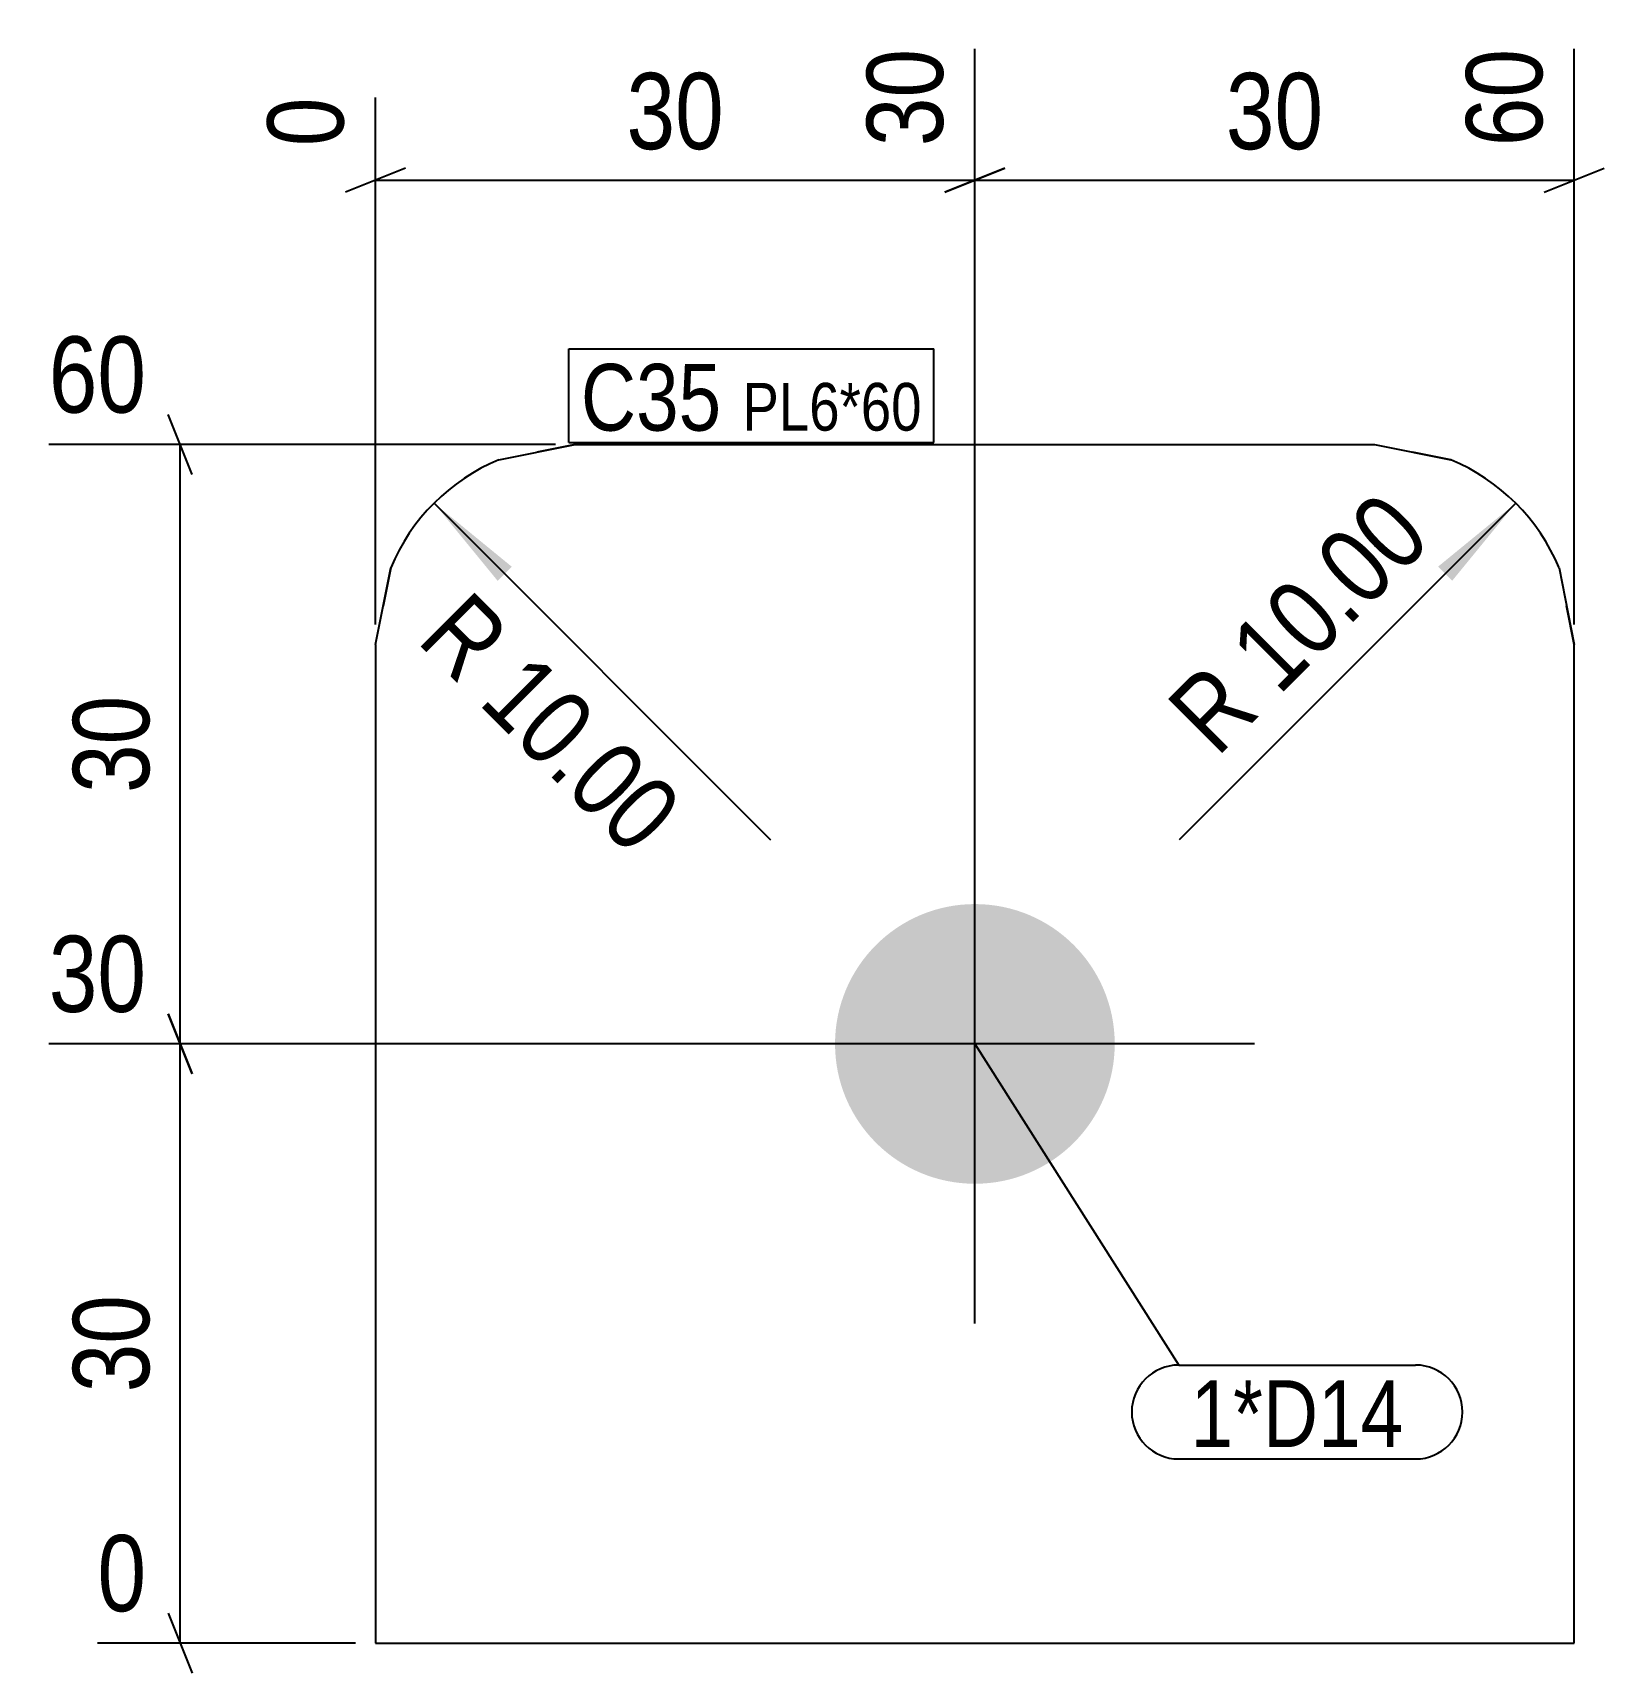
# Model space of a CAD drawing. Header units: millimetres. Extents: x 2.2 to 80.9, y 3 to 85.1.
import ezdxf

# ---------------------------------------------------------------- set-up
doc = ezdxf.new("R2010")
doc.units = ezdxf.units.MM
doc.linetypes.add('DXK_LINE_DOT2', pattern=[3.9198, 1.9599, -1.9599])
for name, color, linetype in [('MÅLSÆTNING', 7, 'Continuous'), ('STÅL', 7, 'Continuous'), ('TEKST', 7, 'Continuous')]:
    doc.layers.add(name, color=color, linetype=linetype)
doc.styles.add('Arial Narrow', font='ARIALN.TTF', dxfattribs={"height": 0.2})

msp = doc.modelspace()

# ---------------------------------------------------------------- hatches: boundary and pattern name
at = {"layer": 'MÅLSÆTNING', "linetype": 'Continuous'}
for points in [[(25.466, 57.682), (22.284, 61.571), (26.173, 58.389)], [(72.537, 58.389), (76.426, 61.571), (73.244, 57.682)]]:
    msp.add_hatch(color=7, dxfattribs=at).paths.add_polyline_path(points)
at = {"layer": 'STÅL', "linetype": 'Continuous'}
msp.add_hatch(color=3, dxfattribs=at).paths.add_polyline_path([(42.355, 34.5, -1), (56.355, 34.5, -1)])

# ---------------------------------------------------------------- linework, layer by layer
at = {"layer": 'MÅLSÆTNING', "color": 7, "linetype": 'Continuous'}
for p, q in [((49.355, 35.5), (49.355, 84.314)), ((49.355, 35.5), (49.355, 84.313)), ((79.355, 55.5), (79.355, 84.313)), ((19.355, 55.5), (19.355, 81.876)), ((20.855, 78.339), (17.855, 77.139)), ((47.855, 77.139), (50.855, 78.339)), ((50.855, 78.338), (47.855, 77.138)), ((77.855, 77.138), (80.855, 78.338)), ((19.355, 77.739), (49.355, 77.739)), ((49.355, 77.738), (79.355, 77.738)), ((10.175, 63), (8.975, 66)), ((28.355, 64.5), (3, 64.5)), ((9.575, 34.5), (9.575, 64.5)), ((22.284, 61.571), (39.132, 44.723)), ((76.426, 61.571), (59.577, 44.723)), ((8.975, 36), (10.175, 33)), ((10.175, 33), (8.975, 36)), ((48.355, 34.5), (3, 34.5)), ((48.355, 34.5), (3, 34.5)), ((9.575, 4.5), (9.575, 34.5)), ((8.975, 6), (10.175, 3)), ((18.355, 4.5), (5.438, 4.5))]:
    msp.add_line(p, q, dxfattribs=at)
for centre, start, end in [((29.355, 54.5), 112.5, 157.5), ((69.355, 54.5), 22.5, 67.5)]:
    msp.add_arc(centre, 10, start, end, dxfattribs=at)
at = {"layer": 'STÅL', "color": 2, "linetype": 'Continuous'}
for p, q in [((25.528, 63.739), (29.355, 64.5)), ((29.355, 64.5), (69.355, 64.5)), ((69.355, 64.5), (73.181, 63.739)), ((19.355, 54.5), (20.116, 58.327)), ((78.593, 58.327), (79.355, 54.5)), ((19.355, 54.5), (19.355, 4.5)), ((79.355, 4.5), (79.355, 54.5)), ((19.355, 4.5), (79.355, 4.5))]:
    msp.add_line(p, q, dxfattribs=at)
at = {"layer": 'STÅL', "color": 7, "linetype": 'DXK_LINE_DOT2'}
for p, q in [((29.355, 64.5), (25.528, 63.739)), ((73.181, 63.739), (69.355, 64.5)), ((20.116, 58.327), (19.355, 54.5)), ((79.355, 54.5), (78.593, 58.327))]:
    msp.add_line(p, q, dxfattribs=at)
at = {"layer": 'STÅL', "color": 3, "linetype": 'Continuous'}
for p, q in [((49.355, 20.5), (49.355, 48.5)), ((63.355, 34.5), (35.355, 34.5))]:
    msp.add_line(p, q, dxfattribs=at)
at = {"layer": 'STÅL', "color": 2, "linetype": 'Continuous'}
for centre, start, end in [((29.355, 54.5), 112.5, 157.5), ((69.355, 54.5), 22.5, 67.5)]:
    msp.add_arc(centre, 10, start, end, dxfattribs=at)
at = {"layer": 'STÅL', "color": 7, "linetype": 'DXK_LINE_DOT2'}
for centre, start, end in [((29.355, 54.5), 112.5, 157.5), ((69.355, 54.5), 22.5, 67.5)]:
    msp.add_arc(centre, 10, start, end, dxfattribs=at)
at = {"layer": 'TEKST', "color": 7, "linetype": 'Continuous'}
for p, q in [((29.036, 69.3), (47.305, 69.3)), ((29.036, 64.6), (29.036, 69.3)), ((47.305, 64.6), (47.305, 69.3)), ((29.036, 64.6), (47.305, 64.6)), ((49.355, 34.5), (59.556, 18.424)), ((59.556, 18.424), (71.414, 18.424)), ((59.556, 13.724), (71.414, 13.724))]:
    msp.add_line(p, q, dxfattribs=at)
for centre, start, end in [((59.556, 16.074), 90, 270), ((71.414, 16.074), 270, 90)]:
    msp.add_arc(centre, 2.35, start, end, dxfattribs=at)

# ---------------------------------------------------------------- wipeouts: each hides what was drawn before it
at = {"color": 0}
for points, layer in [([(37.592, 78.489), (37.592, 84.089), (31.117, 84.089), (31.117, 78.489)], 'MÅLSÆTNING'), ([(67.592, 78.488), (67.592, 84.088), (61.117, 84.088), (61.117, 78.488)], 'MÅLSÆTNING'), ([(8.825, 52.737), (3.225, 52.737), (3.225, 46.262), (8.825, 46.262)], 'MÅLSÆTNING'), ([(8.825, 22.737), (3.225, 22.737), (3.225, 16.262), (8.825, 16.262)], 'MÅLSÆTNING'), ([(36.67, 65.2), (36.67, 68.7), (29.636, 68.7), (29.636, 65.2)], 'TEKST'), ([(46.705, 65.2), (46.705, 67.7), (37.72, 67.7), (37.72, 65.2)], 'TEKST'), ([(70.814, 14.324), (70.814, 17.824), (60.156, 17.824), (60.156, 14.324)], 'TEKST')]:
    msp.add_wipeout(points, dxfattribs=at).dxf.layer = layer

# ---------------------------------------------------------------- next in the draw order: texts
at = {"layer": 'MÅLSÆTNING', "color": 3, "style": 'Arial Narrow'}
for p in [(31.917, 79.289), (61.917, 79.288)]:
    msp.add_text('30', height=3.8177, dxfattribs=at).set_placement(p)
for p in [(8.025, 47.062), (8.025, 17.062)]:
    msp.add_text('30', height=3.8177, rotation=90.00021, dxfattribs=at).set_placement(p)

# ---------------------------------------------------------------- next in the draw order: wipeouts: each hides what was drawn before it
at = {"color": 0, "linetype": 'Continuous'}
for points in [[(48.555, 85.114), (42.955, 85.113), (42.955, 78.638), (48.555, 78.639)], [(78.555, 85.113), (72.955, 85.113), (72.955, 78.638), (78.555, 78.638)], [(18.555, 82.676), (12.955, 82.676), (12.955, 78.638), (18.555, 78.639)], [(8.675, 65.3), (8.675, 70.9), (2.2, 70.9), (2.2, 65.3)], [(8.675, 35.3), (8.675, 40.9), (2.2, 40.9), (2.2, 35.3)], [(8.675, 5.3), (8.675, 10.9), (4.638, 10.9), (4.638, 5.3)]]:
    msp.add_wipeout(points, dxfattribs=at).dxf.layer = 'MÅLSÆTNING'
at = {"color": 0}
for points, layer in [([(73.464, 59.67), (69.505, 63.63), (57.518, 51.644), (61.478, 47.684)], 'MÅLSÆTNING'), ([(32.211, 42.663), (36.171, 46.623), (24.184, 58.61), (20.224, 54.65)], 'MÅLSÆTNING'), ([(36.67, 65.2), (36.67, 68.7), (29.636, 68.7), (29.636, 65.2)], 'TEKST'), ([(46.705, 65.2), (46.705, 67.7), (37.72, 67.7), (37.72, 65.2)], 'TEKST'), ([(70.814, 14.324), (70.814, 17.824), (60.156, 17.824), (60.156, 14.324)], 'TEKST')]:
    msp.add_wipeout(points, dxfattribs=at).dxf.layer = layer

# ---------------------------------------------------------------- next in the draw order: texts
at = {"layer": 'MÅLSÆTNING', "color": 3, "linetype": 'Continuous', "style": 'Arial Narrow'}
for s, height, p in [('30', 3.8177, (47.755, 79.439)), ('60', 3.8177, (77.755, 79.438)), ('0', 3.818, (17.755, 79.439))]:
    msp.add_text(s, height=height, rotation=90.00021, dxfattribs=at).set_placement(p)
for s, height, p in [('60', 3.8177, (3, 66.1)), ('30', 3.8177, (3, 36.1)), ('0', 3.818, (5.438, 6.1))]:
    msp.add_text(s, height=height, dxfattribs=at).set_placement(p)
at = {"layer": 'MÅLSÆTNING', "color": 3, "style": 'Arial Narrow'}
for rotation, p in [(45.00011, (61.478, 48.815)), (-45.00011, (21.356, 54.65))]:
    msp.add_text('R 10.00', height=3.8177, rotation=rotation, dxfattribs=at).set_placement(p)
at = {"layer": 'TEKST', "color": 3, "style": 'Arial Narrow'}
for s, height, p in [('C35', 3.3405, (29.636, 65.2)), ('PL6*60', 2.3861, (37.72, 65.2)), ('1*D14', 3.3405, (60.156, 14.324))]:
    msp.add_text(s, height=height, dxfattribs=at).set_placement(p)

doc.saveas('drawing.dxf')
